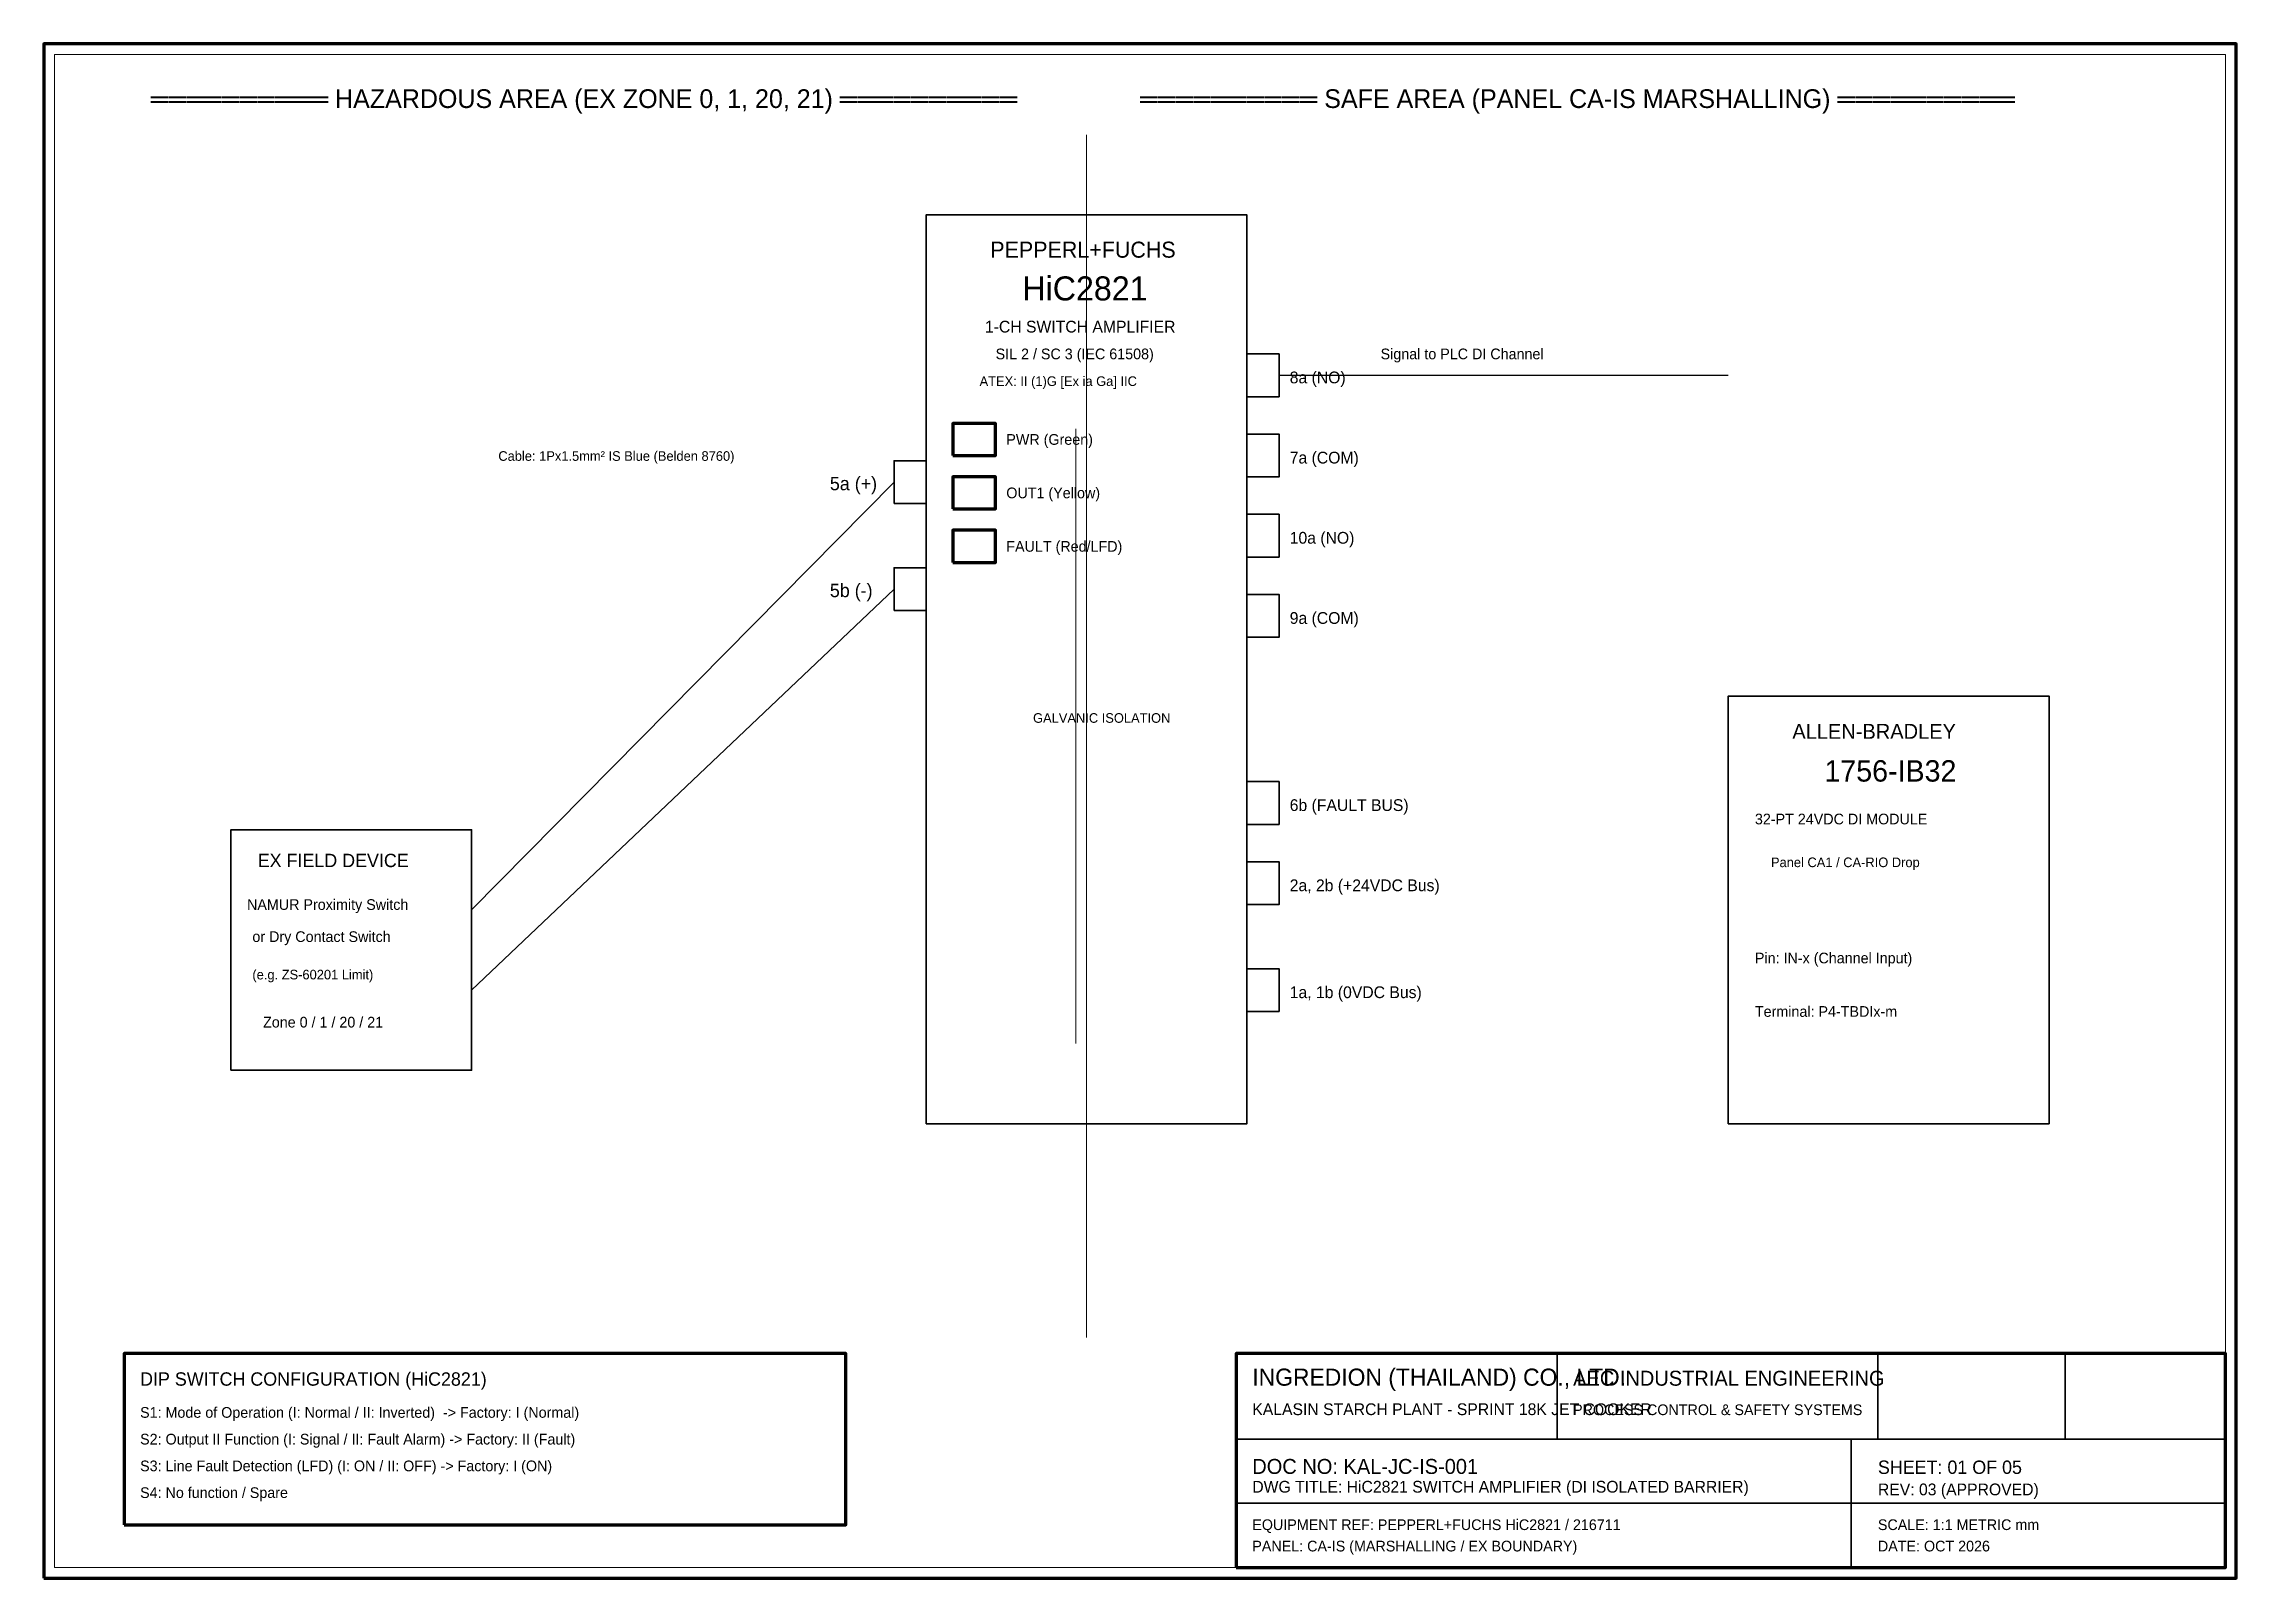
# Model space of a CAD drawing. Header units: millimetres. Extents: x 5 to 415, y 5 to 292.
import ezdxf

# ---------------------------------------------------------------- set-up
doc = ezdxf.new("R2010")
doc.units = ezdxf.units.MM
for name, color, linetype, lineweight in [('0_BORDER', 7, 'Continuous', 70), ('0_TITLE_BLOCK', 4, 'Continuous', 35), ('HAZARDOUS_ZONE', 1, 'Continuous', 18), ('IE-EQUIP', 2, 'Continuous', 35), ('IE-WIRE', 1, 'Continuous', 25), ('IE-WIRE-BLUE', 5, 'Continuous', 25), ('IS_BARRIERS', 140, 'Continuous', 35), ('NOTATIONS', 8, 'Continuous', 18), ('TER-BLACK', 7, 'Continuous', 35), ('TER-BLUE', 5, 'Continuous', 35), ('TEXTS', 7, 'Continuous', 25), ('TEXTS-CYAN', 4, 'Continuous', 25), ('TEXTS-GREEN', 3, 'Continuous', 25), ('TEXTS-YELLOW', 2, 'Continuous', 25)]:
    doc.layers.add(name, color=color, linetype=linetype, lineweight=lineweight)

msp = doc.modelspace()

# ---------------------------------------------------------------- linework, layer by layer
at = {"layer": '0_BORDER'}
for points in [[(5, 5), (415, 5), (415, 292), (5, 292)], [(175, 215), (183, 215), (183, 221), (175, 221)], [(175, 205), (183, 205), (183, 211), (175, 211)], [(175, 195), (183, 195), (183, 201), (175, 201)], [(20, 15), (155, 15), (155, 47), (20, 47)], [(228, 7), (413, 7), (413, 47), (228, 47)]]:
    msp.add_lwpolyline(points, close=True, dxfattribs=at)
at = {"layer": '0_TITLE_BLOCK'}
for p, q in [((288, 31), (288, 47)), ((348, 31), (348, 47)), ((383, 31), (383, 47)), ((228, 31), (413, 31)), ((343, 7), (343, 31)), ((228, 19), (413, 19))]:
    msp.add_line(p, q, dxfattribs=at)
at = {"layer": 'HAZARDOUS_ZONE', "color": 1}
msp.add_line((200, 50), (200, 275), dxfattribs=at)
at = {"layer": 'IE-EQUIP'}
for points in [[(320, 90), (380, 90), (380, 170), (320, 170)], [(40, 100), (85, 100), (85, 145), (40, 145)]]:
    msp.add_lwpolyline(points, close=True, dxfattribs=at)
at = {"layer": 'IE-WIRE'}
msp.add_line((236, 230), (320, 230), dxfattribs=at)
at = {"layer": 'IE-WIRE-BLUE'}
for p, q in [((85, 130), (164, 210)), ((85, 115), (164, 190))]:
    msp.add_line(p, q, dxfattribs=at)
at = {"layer": 'IS_BARRIERS'}
msp.add_lwpolyline([(170, 90), (230, 90), (230, 260), (170, 260)], close=True, dxfattribs=at)
at = {"layer": 'NOTATIONS'}
msp.add_line((198, 105), (198, 220), dxfattribs=at)
msp.add_lwpolyline([(7, 7), (413, 7), (413, 290), (7, 290)], close=True, dxfattribs=at)
at = {"layer": 'TER-BLACK'}
for points in [[(230, 226), (236, 226), (236, 234), (230, 234)], [(230, 211), (236, 211), (236, 219), (230, 219)], [(230, 196), (236, 196), (236, 204), (230, 204)], [(230, 181), (236, 181), (236, 189), (230, 189)], [(230, 146), (236, 146), (236, 154), (230, 154)], [(230, 131), (236, 131), (236, 139), (230, 139)], [(230, 111), (236, 111), (236, 119), (230, 119)]]:
    msp.add_lwpolyline(points, close=True, dxfattribs=at)
at = {"layer": 'TER-BLUE'}
for points in [[(164, 206), (170, 206), (170, 214), (164, 214)], [(164, 186), (170, 186), (170, 194), (164, 194)]]:
    msp.add_lwpolyline(points, close=True, dxfattribs=at)

# ---------------------------------------------------------------- texts
at = {"layer": '0_TITLE_BLOCK'}
msp.add_text('INGREDION (THAILAND) CO., LTD.', height=3.2, dxfattribs=at).set_placement((231, 41))
at = {"layer": 'IE-WIRE'}
for s, height, p in [('FAULT (Red/LFD)', 2, (185, 197)), ('6b (FAULT BUS)', 2.2, (238, 148.5)), ('2a, 2b (+24VDC Bus)', 2.2, (238, 133.5))]:
    msp.add_text(s, height=height, dxfattribs=at).set_placement(p)
at = {"layer": 'NOTATIONS'}
for s, height, p in [('ATEX: II (1)G [Ex ia Ga] IIC', 1.8, (180, 228)), ('GALVANIC ISOLATION', 1.8, (190, 165)), ('Panel CA1 / CA-RIO Drop', 1.8, (328, 138)), ('1a, 1b (0VDC Bus)', 2.2, (238, 113.5)), ('Zone 0 / 1 / 20 / 21', 2, (46, 108)), ('PROCESS CONTROL & SAFETY SYSTEMS', 2, (291, 35.5)), ('S4: No function / Spare', 2, (23, 20)), ('EQUIPMENT REF: PEPPERL+FUCHS HiC2821 / 216711', 2, (231, 14)), ('SCALE: 1:1 METRIC mm', 2, (348, 14)), ('DATE: OCT 2026', 2, (348, 10))]:
    msp.add_text(s, height=height, dxfattribs=at).set_placement(p)
at = {"layer": 'TEXTS'}
for s, height, p in [('1-CH SWITCH AMPLIFIER', 2.2, (181, 238)), ('Signal to PLC DI Channel', 2, (255, 233)), ('8a (NO)', 2.2, (238, 228.5)), ('7a (COM)', 2.2, (238, 213.5)), ('10a (NO)', 2.2, (238, 198.5)), ('9a (COM)', 2.2, (238, 183.5)), ('32-PT 24VDC DI MODULE', 2, (325, 146)), ('NAMUR Proximity Switch', 2, (43, 130)), ('or Dry Contact Switch', 2, (44, 124)), ('S1: Mode of Operation (I: Normal / II: Inverted)  -> Factory: I (Normal)', 2, (23, 35)), ('KALASIN STARCH PLANT - SPRINT 18K JET COOKER', 2.2, (231, 35.5)), ('S2: Output II Function (I: Signal / II: Fault Alarm) -> Factory: II (Fault)', 2, (23, 30)), ('S3: Line Fault Detection (LFD) (I: ON / II: OFF) -> Factory: I (ON)', 2, (23, 25)), ('SHEET: 01 OF 05', 2.5, (348, 24.5)), ('DWG TITLE: HiC2821 SWITCH AMPLIFIER (DI ISOLATED BARRIER)', 2.2, (231, 21))]:
    msp.add_text(s, height=height, dxfattribs=at).set_placement(p)
at = {"layer": 'TEXTS-CYAN'}
for s, height, p in [('══════════ SAFE AREA (PANEL CA-IS MARSHALLING) ══════════', 3.5, (210, 280)), ('HiC2821', 4.5, (188, 244)), ('Cable: 1Px1.5mm² IS Blue (Belden 8760)', 1.8, (90, 214)), ('1756-IB32', 4, (338, 154)), ('(e.g. ZS-60201 Limit)', 1.8, (44, 117)), ('Terminal: P4-TBDIx-m', 2, (325, 110)), ('AEC INDUSTRIAL ENGINEERING', 2.8, (291, 41))]:
    msp.add_text(s, height=height, dxfattribs=at).set_placement(p)
at = {"layer": 'TEXTS-GREEN'}
for s, height, p in [('SIL 2 / SC 3 (IEC 61508)', 2, (183, 233)), ('PWR (Green)', 2, (185, 217)), ('Pin: IN-x (Channel Input)', 2, (325, 120)), ('REV: 03 (APPROVED)', 2.2, (348, 20.5)), ('PANEL: CA-IS (MARSHALLING / EX BOUNDARY)', 2, (231, 10))]:
    msp.add_text(s, height=height, dxfattribs=at).set_placement(p)
at = {"layer": 'TEXTS-YELLOW'}
for s, height, p in [('══════════ HAZARDOUS AREA (EX ZONE 0, 1, 20, 21) ══════════', 3.5, (25, 280)), ('PEPPERL+FUCHS', 3, (182, 252)), ('5a (+)', 2.5, (152, 208.5)), ('OUT1 (Yellow)', 2, (185, 207)), ('5b (-)', 2.5, (152, 188.5)), ('ALLEN-BRADLEY', 2.8, (332, 162)), ('EX FIELD DEVICE', 2.5, (45, 138)), ('DIP SWITCH CONFIGURATION (HiC2821)', 2.5, (23, 41)), ('DOC NO: KAL-JC-IS-001', 2.8, (231, 24.5))]:
    msp.add_text(s, height=height, dxfattribs=at).set_placement(p)

doc.saveas('drawing.dxf')
